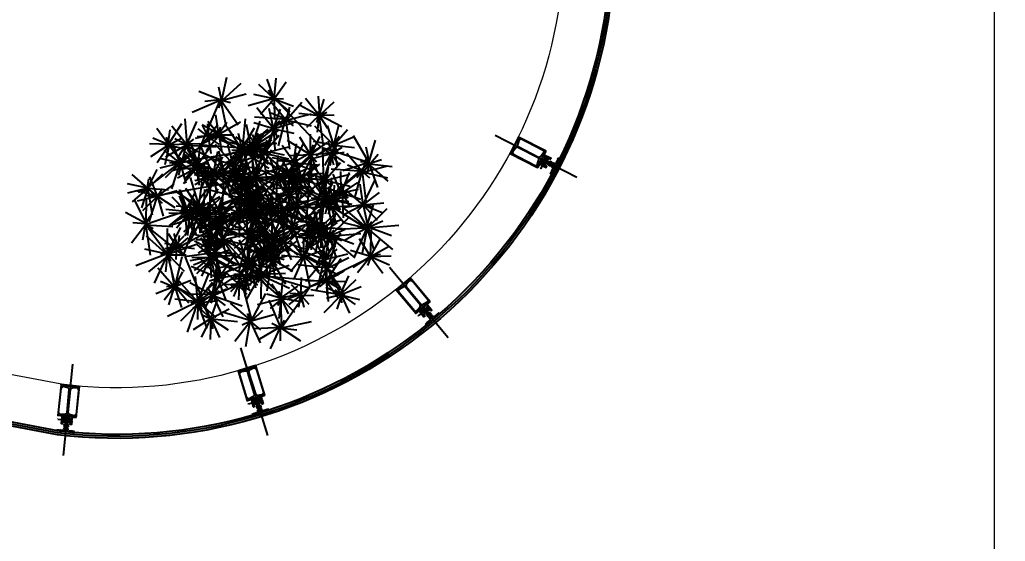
# Model space of a CAD drawing. Header units: metres. Extents: x -6536.4 to -6472.4, y -4878.1 to -4801.3.
# Drawn here: x -6494.467 to -6489.472, y -4831.58 to -4828.938 of the extents above; entities that cross this region are included whole.
import ezdxf

# ---------------------------------------------------------------- set-up
doc = ezdxf.new("R2010")
doc.units = ezdxf.units.M
doc.linetypes.add('CACHE2', pattern=[4.7625, 3.175, -1.5875])
doc.layers.get('DefPoints').update_dxf_attribs({"lineweight": 5, "true_color": 0x7a7a7a})
for name, color, linetype, lineweight in [('A-MURS RIDEAUUX', 150, 'Continuous', 25), ('calque cache', 251, 'Continuous', 13), ('COTATION', 7, 'Continuous', 13), ('COTE', 1, 'Continuous', 18), ('POLYLINE FP', 150, 'Continuous', 15)]:
    doc.layers.add(name, color=color, linetype=linetype, lineweight=lineweight)
doc.styles.add('AUDIT_D_110913140258-15', font='verdana.ttf')
doc.dimstyles.new('ABDOU  1-100', dxfattribs={"dimtxt": 0.3, "dimasz": 0.1, "dimexe": 1.8, "dimexo": 0, "dimgap": 0.05, "dimtad": 1, "dimdec": 0, "dimlfac": 100, "dimrnd": 0.01, "dimzin": 9, "dimdsep": 46, "dimtxsty": 'AUDIT_D_110913140258-15', "dimblk": 'ARCHTICK', "dimcen": 1.5, "dimse1": 1, "dimse2": 1, "dimclrd": 256, "dimclre": 256, "dimclrt": 256, "dimadec": 0, "dimazin": 0, "dimtfac": 10, "dimtdec": 0, "dimtix": 1, "dimtmove": 2, "dimatfit": 3, "dimldrblk": 'ARCHTICK', "dimfxl": 0.2, "dimtolj": 1, "dimlwd": -1, "dimarcsym": 0})
pattern_1 = [(45, (-9.6793684, 18.2487164), (-0.00088388348, 0.00088388348), []), (135, (-9.6793684, 18.2487164), (-0.00265165043, 0.00088388348), [0.003125, -0.001875])]

# ---------------------------------------------------------------- blocks, each defined once
blk = doc.blocks.new('z_96')
at = {"color": 86, "linetype": 'Continuous'}
for p, q in [((-279.8, 149.9), (-254.2, 304.5)), ((-277.5, 143.8), (-209, 319.2)), ((0.6, 181.7), (29.5, 299.6)), ((-282.5, 143.4), (-440.4, 263.7)), ((-279.3, 139.9), (-326.8, 270.9)), ((1.7, 182.4), (-92.5, 262.1)), ((-2.3, 183.5), (-55.4, 292.1)), ((3.6, 188.7), (58.7, 265.3)), ((5.7, 184.9), (91.8, 284.8)), ((395.6, 94.6), (438.6, 246.5)), ((-292.1, 134.2), (-430.8, 180.4)), ((-276.5, 141.1), (-146.8, 221.3)), ((-9.6, 182.8), (-129.6, 222.9)), ((-5.7, 186.4), (-99.8, 114.3)), ((-4.6, 181.6), (-86.6, 72.3)), ((-0.6, 184.6), (125.7, 194.4)), ((1.5, 182.8), (69.9, 77.5)), ((9.8, 182.3), (88, 114.6)), ((393.4, 89.6), (354, 209.2)), ((393.4, 89.6), (479.1, 181.8)), ((-283.2, 138.5), (-471.2, 114.9)), ((-279.1, 142.3), (-397.9, 16.9)), ((-285.6, 136.6), (-375, 92.2)), ((-277.6, 139.7), (-313.4, -1.1)), ((-279.1, 135.4), (-307.4, 99.5)), ((-280.1, 150.3), (-304, 174)), ((-278.4, 130.6), (-221.9, 40)), ((-277.5, 137.2), (-129.1, 19.3)), ((-263.2, 140.3), (-131, 113.5)), ((-260.4, 142.3), (-97.9, 156.1)), ((393.4, 89.6), (284.7, 153.1)), ((393.4, 89.6), (514.5, 123.6)), ((-71.7, -35.5), (-42.1, 65.4)), ((393.4, 89.6), (273.9, 50.1)), ((393.4, 89.6), (293.9, 12.5)), ((391.3, 83.5), (363.2, 41.9)), ((393.4, 89.6), (493.5, 13.4)), ((393.4, 89.6), (516.7, 64.5)), ((393.4, 89.6), (442.6, -26.2)), ((409.2, 93.4), (456.4, 89)), ((-74.7, -24.6), (-111.9, 37.5)), ((164.1, -89.9), (142.7, 11.7)), ((163.4, -89), (238.9, 7.6)), ((-237.5, -199.4), (-267, -22)), ((-234, -202.3), (-196.3, -40.6)), ((-75, -39.2), (-157.1, -75.4)), ((-74, -33), (-152.4, -40.5)), ((-65.2, -32.9), (-135.5, -11.4)), ((-76.2, -35.8), (-103.5, -105.8)), ((-80, -28.7), (-89.9, -20)), ((-72.5, -35.1), (-71.9, -112)), ((-70.4, -41.1), (3.7, -57.1)), ((-69.9, -39.6), (-38.4, -102.6)), ((-68.1, -28.4), (-55.8, -19.3)), ((159.3, -86.3), (85.5, -28.7)), ((163.4, -86.5), (137.7, -55.7)), ((167, -88.4), (276, -24.7)), ((167.1, -94.6), (37.3, -175)), ((161.1, -92.4), (74, -95.2)), ((163.6, -101.8), (119, -170.9)), ((164.5, -93.4), (157.3, -141.4)), ((160.4, -93), (267.6, -148.2)), ((164.2, -92.2), (234.3, -170.2)), ((165.3, -92), (295.7, -74)), ((166.9, -90.5), (187.1, -100.1)), ((167, -104.1), (188, -212.9)), ((168.3, -88.4), (194, -71.5)), ((-237.4, -199.3), (-392.1, -169)), ((-246.4, -194), (-283.1, -163.8)), ((-231, -196), (-205.2, -161.9)), ((-242.3, -196.3), (-391.5, -241.3)), ((-242.2, -199.4), (-329.5, -310.3)), ((-241, -201.7), (-259.1, -277.3)), ((-242.2, -201.7), (-47.9, -207.3)), ((-236.2, -200.9), (-139.2, -306.8)), ((-230.8, -205.8), (-146.5, -236))]:
    blk.add_line(p, q, dxfattribs=at)
at = {"color": 251, "linetype": 'Continuous'}
for p, q in [((-17.8, -5.6), (-274.7, 141.8)), ((-4.6, -3.2), (0.8, 176.4)), ((0, 0), (389.1, 84.4)), ((-10.4, -6), (-235.7, -205.3)), ((-16, -6.1), (-74.7, -37.4)), ((-5, -18.9), (163.8, -91.6))]:
    blk.add_line(p, q, dxfattribs=at)
blk = doc.blocks.new('сосна 1')
for p, rotation in [((317.7, 388.3), 121.1570021628385), ((-412.6, 386.5), 205.4822314301707), ((-117.1, 122.3), 55.05972244949476), ((-136.5, 361.1), 177.7388340989747), ((-351.5, 121.7), 257.3134436407499), ((285.8, 9.1), 60.73020616460848), ((-143.1, -5.5), 121.1570021628385), ((-343.1, -101.5), 57.88453704712605), ((-274, 161.3), 177.7388340989747), ((234.4, -65.1), 73.86762904044271), ((173.8, 17), 349.7944254651076), ((326.9, 45.9), 177.7388340989747), ((98.1, -4.6), 177.7388340989747), ((-502.4, -282.3), 279.7984529833926), ((-175.3, -367), 63.19571700542104), ((-48.9, -393.6), 342.5348703671633), ((260.9, -458.6), 13.7229345296671)]:
    blk.add_blockref('z_96', p, dxfattribs=dict(rotation=rotation))
blk = doc.blocks.new('A$C6B611F1D')
at = {"layer": 'COTE', "color": 0, "linetype": 'ByBlock', "lineweight": -2}
for p, q in [((-2.2, 0.6), (-2.2, -1.2)), ((1.5, 0.8), (-2, 0.8)), ((1.6, -1.2), (1.6, 0.6)), ((-2, -1.4), (1.5, -1.4))]:
    blk.add_line(p, q, dxfattribs=at)
for centre, start, end in [((-2, 0.6), 90, 180), ((1.5, 0.6), 0, 90), ((-2, -1.2), 180, 270), ((1.5, -1.2), 270, 0)]:
    blk.add_arc(centre, 0.15, start, end, dxfattribs=at)
blk = doc.blocks.new('*U130')
at = {"color": 0, "linetype": 'ByBlock'}
blk.add_lwpolyline([(0.0445, 0), (-0.0445, 0), (-0.0445, -0.0025, 0.366443), (-0.0424, -0.0049), (-0.009, -0.0105, -0.366443), (-0.0024, -0.0183), (-0.0024, -0.1341, -0.366443), (-0.009, -0.1419), (-0.0424, -0.1475, 0.366443), (-0.0445, -0.1499), (-0.0445, -0.1524), (0.0445, -0.1524), (0.0445, -0.1499, 0.366443), (0.0424, -0.1475), (0.009, -0.1419, -0.366443), (0.0024, -0.1341), (0.0024, -0.0183, -0.366443), (0.009, -0.0105), (0.0424, -0.0049, 0.366443), (0.0445, -0.0025)], format="xyb", close=True, dxfattribs=at)
blk = doc.blocks.new('profil111')
at = {"linetype": 'ByBlock', "lineweight": -2}
h = blk.add_hatch(dxfattribs=at)
h.set_pattern_fill('ANSI38', color=0, scale=0.01, style=0)
h.set_pattern_definition(pattern_1)
h.paths.add_polyline_path([(-0.0303, -0.2358), (-0.0324, -0.2296), (-0.0203, -0.2296), (-0.0175, -0.2358)])
h.paths.add_polyline_path([(-0.0154, -0.2358), (-0.0175, -0.2358), (-0.0203, -0.2296), (-0.0154, -0.2296)])
h.paths.add_polyline_path([(-0.0303, -0.2358), (-0.0326, -0.2358), (-0.0326, -0.2296), (-0.0324, -0.2296)])
h = blk.add_hatch(dxfattribs=at)
h.set_pattern_fill('ANSI38', color=0, scale=0.01, style=0)
h.set_pattern_definition(pattern_1)
h.paths.add_polyline_path([(0.0303, -0.2358), (0.0324, -0.2296), (0.0203, -0.2296), (0.0175, -0.2358)])
h.paths.add_polyline_path([(0.0154, -0.2358), (0.0175, -0.2358), (0.0203, -0.2296), (0.0154, -0.2296)])
h.paths.add_polyline_path([(0.0303, -0.2358), (0.0326, -0.2358), (0.0326, -0.2296), (0.0324, -0.2296)])
at = {"color": 0, "linetype": 'CACHE2', "lineweight": -2}
blk.add_line((0, 0.1089), (0, -0.3559), dxfattribs=at)
at = {"color": 0, "linetype": 'ByBlock', "lineweight": -2}
for p, q in [((-0.0457, 0), (0.0457, 0)), ((-0.0467, -0.1577), (-0.0467, -0.001)), ((-0.0447, -0.004), (-0.0447, -0.1427)), ((-0.0447, -0.004), (-0.0447, -0.0105)), ((-0.0447, -0.0105), (-0.0375, -0.0105)), ((-0.0427, -0.018), (-0.0447, -0.018)), ((0.0437, -0.003), (-0.0436, -0.003)), ((-0.0427, -0.012), (-0.0427, -0.018)), ((-0.0375, -0.012), (-0.0427, -0.012)), ((-0.0375, -0.0105), (-0.0375, -0.012)), ((0.0374, -0.0105), (0.0446, -0.0105)), ((0.0374, -0.012), (0.0374, -0.0105)), ((0.0426, -0.012), (0.0374, -0.012)), ((0.0426, -0.018), (0.0426, -0.012)), ((0.0446, -0.018), (0.0426, -0.018)), ((0.0446, -0.1427), (0.0446, -0.004)), ((0.0446, -0.0105), (0.0446, -0.004)), ((0.0466, -0.001), (0.0466, -0.1575)), ((-0.0447, -0.1427), (-0.0427, -0.1427)), ((-0.0427, -0.1427), (-0.0427, -0.1487)), ((-0.0427, -0.1487), (-0.0375, -0.1487)), ((-0.0375, -0.1487), (-0.0375, -0.1502)), ((0.0374, -0.1502), (0.0374, -0.1487)), ((0.0374, -0.1487), (0.0426, -0.1487)), ((0.0426, -0.1487), (0.0426, -0.1427)), ((0.0426, -0.1427), (0.0446, -0.1427)), ((-0.0052, -0.1577), (-0.0467, -0.1577)), ((-0.0375, -0.1502), (-0.0447, -0.1502)), ((-0.0447, -0.1502), (-0.0447, -0.1552)), ((-0.0445, -0.1554), (0.0444, -0.1554)), ((-0.0265, -0.1774), (-0.0265, -0.1961)), ((-0.0263, -0.1772), (-0.0242, -0.1772)), ((-0.0263, -0.1963), (-0.0242, -0.1963)), ((-0.026, -0.1579), (-0.026, -0.1725)), ((-0.0258, -0.1727), (-0.0227, -0.1727)), ((-0.0245, -0.1579), (-0.0245, -0.1665)), ((-0.0245, -0.171), (-0.0245, -0.1684)), ((-0.0142, -0.1667), (-0.0243, -0.1667)), ((-0.0243, -0.1682), (-0.0157, -0.1682)), ((-0.0243, -0.1712), (-0.0227, -0.1712)), ((-0.024, -0.1774), (-0.024, -0.1792)), ((-0.024, -0.1961), (-0.024, -0.1943)), ((-0.0219, -0.1794), (-0.0238, -0.1794)), ((-0.0219, -0.1941), (-0.0238, -0.1941)), ((-0.0225, -0.1714), (-0.0225, -0.1725)), ((-0.0217, -0.1774), (-0.0217, -0.1792)), ((-0.0217, -0.1943), (-0.0217, -0.1963)), ((-0.0215, -0.1772), (-0.0112, -0.1772)), ((-0.0215, -0.1965), (-0.0202, -0.1965)), ((-0.02, -0.1869), (-0.02, -0.186)), ((-0.02, -0.1963), (-0.02, -0.1869)), ((-0.0198, -0.1857), (-0.011, -0.1857)), ((-0.0198, -0.1867), (-0.0112, -0.1867)), ((-0.0175, -0.1725), (-0.0175, -0.1714)), ((-0.0173, -0.1712), (-0.0157, -0.1712)), ((-0.0142, -0.1727), (-0.0173, -0.1727)), ((-0.0155, -0.171), (-0.0155, -0.1684)), ((-0.014, -0.1669), (-0.014, -0.1725)), ((-0.011, -0.1774), (-0.011, -0.1865)), ((0.0124, -0.1798), (-0.0095, -0.1798)), ((-0.005, -0.1579), (-0.005, -0.1935)), ((-0.0048, -0.1937), (-0.0028, -0.1937)), ((-0.0026, -0.1579), (-0.0026, -0.1585)), ((-0.0026, -0.1585), (-0.0023, -0.1585)), ((-0.0026, -0.1593), (-0.0026, -0.1601)), ((-0.0023, -0.1593), (-0.0026, -0.1593)), ((-0.0026, -0.1601), (-0.0023, -0.1601)), ((-0.0026, -0.1609), (-0.0026, -0.1617)), ((-0.0023, -0.1609), (-0.0026, -0.1609)), ((-0.0026, -0.1617), (-0.0023, -0.1617)), ((-0.0026, -0.1625), (-0.0026, -0.1633)), ((-0.0023, -0.1625), (-0.0026, -0.1625)), ((-0.0026, -0.1633), (-0.0023, -0.1633)), ((-0.0026, -0.1641), (-0.0026, -0.1649)), ((-0.0023, -0.1641), (-0.0026, -0.1641)), ((-0.0026, -0.1649), (-0.0023, -0.1649)), ((-0.0026, -0.1657), (-0.0026, -0.1665)), ((-0.0023, -0.1657), (-0.0026, -0.1657)), ((-0.0026, -0.1665), (-0.0023, -0.1665)), ((-0.0026, -0.1673), (-0.0026, -0.1681)), ((-0.0023, -0.1673), (-0.0026, -0.1673)), ((-0.0026, -0.1681), (-0.0023, -0.1681)), ((-0.0023, -0.1689), (-0.0026, -0.1689)), ((-0.0026, -0.1689), (-0.0026, -0.1697)), ((-0.0026, -0.1697), (-0.0023, -0.1697)), ((-0.0023, -0.1705), (-0.0026, -0.1705)), ((-0.0026, -0.1705), (-0.0026, -0.1713)), ((-0.0026, -0.1713), (-0.0023, -0.1713)), ((-0.0023, -0.1721), (-0.0026, -0.1721)), ((-0.0026, -0.1721), (-0.0026, -0.1729)), ((-0.0026, -0.1729), (-0.0023, -0.1729)), ((-0.0023, -0.1737), (-0.0026, -0.1737)), ((-0.0026, -0.1737), (-0.0026, -0.174)), ((-0.0026, -0.1761), (-0.0026, -0.1755)), ((-0.0026, -0.1761), (-0.0023, -0.1761)), ((-0.0026, -0.1777), (-0.0026, -0.1769)), ((-0.0026, -0.1769), (-0.0023, -0.1769)), ((-0.0023, -0.1777), (-0.0026, -0.1777)), ((-0.0026, -0.1793), (-0.0026, -0.1785)), ((-0.0026, -0.1785), (-0.0023, -0.1785)), ((-0.0026, -0.1793), (-0.0023, -0.1793)), ((-0.0026, -0.1809), (-0.0026, -0.1801)), ((-0.0026, -0.1801), (-0.0023, -0.1801)), ((-0.0023, -0.1809), (-0.0026, -0.1809)), ((-0.0026, -0.1825), (-0.0026, -0.1817)), ((-0.0026, -0.1817), (-0.0023, -0.1817)), ((-0.0026, -0.1825), (-0.0023, -0.1825)), ((-0.0026, -0.1841), (-0.0026, -0.1833)), ((-0.0026, -0.1833), (-0.0023, -0.1833)), ((-0.0023, -0.1841), (-0.0026, -0.1841)), ((-0.0026, -0.1857), (-0.0026, -0.1849)), ((-0.0026, -0.1849), (-0.0023, -0.1849)), ((-0.0026, -0.1857), (-0.0023, -0.1857)), ((-0.0026, -0.1873), (-0.0026, -0.1865)), ((-0.0026, -0.1865), (-0.0023, -0.1865)), ((-0.0023, -0.1873), (-0.0026, -0.1873)), ((-0.0026, -0.1889), (-0.0026, -0.1881)), ((-0.0026, -0.1881), (-0.0023, -0.1881)), ((-0.0026, -0.1889), (-0.0023, -0.1889)), ((-0.0026, -0.1905), (-0.0026, -0.1897)), ((-0.0026, -0.1897), (-0.0023, -0.1897)), ((-0.0023, -0.1905), (-0.0026, -0.1905)), ((-0.0026, -0.1921), (-0.0026, -0.1913)), ((-0.0026, -0.1913), (-0.0023, -0.1913)), ((-0.0026, -0.1921), (-0.0023, -0.1921)), ((-0.0026, -0.1935), (-0.0026, -0.1929)), ((-0.0026, -0.1929), (-0.0023, -0.1929)), ((0.0024, -0.1577), (-0.0024, -0.1577)), ((-0.0024, -0.1742), (0.0019, -0.1742)), ((-0.0024, -0.1753), (0.0024, -0.1753)), ((-0.0021, -0.1587), (-0.0021, -0.1591)), ((-0.0021, -0.1603), (-0.0021, -0.1607)), ((-0.0021, -0.1619), (-0.0021, -0.1623)), ((-0.0021, -0.1635), (-0.0021, -0.1639)), ((-0.0021, -0.1651), (-0.0021, -0.1655)), ((-0.0021, -0.1667), (-0.0021, -0.1671)), ((-0.0021, -0.1683), (-0.0021, -0.1687)), ((-0.0021, -0.1699), (-0.0021, -0.1703)), ((-0.0021, -0.1715), (-0.0021, -0.1719)), ((-0.0021, -0.1731), (-0.0021, -0.1735)), ((-0.0021, -0.1767), (-0.0021, -0.1763)), ((-0.0021, -0.1783), (-0.0021, -0.1779)), ((-0.0021, -0.1799), (-0.0021, -0.1795)), ((-0.0021, -0.1815), (-0.0021, -0.1811)), ((-0.0021, -0.1831), (-0.0021, -0.1827)), ((-0.0021, -0.1847), (-0.0021, -0.1843)), ((-0.0021, -0.1863), (-0.0021, -0.1859)), ((-0.0021, -0.1879), (-0.0021, -0.1875)), ((-0.0021, -0.1895), (-0.0021, -0.1891)), ((-0.0021, -0.1911), (-0.0021, -0.1907)), ((-0.0021, -0.1927), (-0.0021, -0.1923)), ((0.0021, -0.1595), (0.0021, -0.1591)), ((0.0021, -0.1611), (0.0021, -0.1607)), ((0.0021, -0.1627), (0.0021, -0.1623)), ((0.0021, -0.1643), (0.0021, -0.1639)), ((0.0021, -0.1659), (0.0021, -0.1655)), ((0.0021, -0.1675), (0.0021, -0.1671)), ((0.0021, -0.1691), (0.0021, -0.1687)), ((0.0021, -0.1707), (0.0021, -0.1703)), ((0.0021, -0.1723), (0.0021, -0.1719)), ((0.0021, -0.174), (0.0021, -0.1735)), ((0.0021, -0.1771), (0.0021, -0.1767)), ((0.0021, -0.1787), (0.0021, -0.1783)), ((0.0021, -0.1803), (0.0021, -0.1799)), ((0.0021, -0.1819), (0.0021, -0.1815)), ((0.0021, -0.1835), (0.0021, -0.1831)), ((0.0021, -0.1851), (0.0021, -0.1847)), ((0.0021, -0.1867), (0.0021, -0.1863)), ((0.0021, -0.1883), (0.0021, -0.1879)), ((0.0021, -0.1899), (0.0021, -0.1895)), ((0.0021, -0.1915), (0.0021, -0.1911)), ((0.0021, -0.1931), (0.0021, -0.1927)), ((0.0023, -0.1589), (0.0026, -0.1589)), ((0.0026, -0.1597), (0.0023, -0.1597)), ((0.0023, -0.1605), (0.0026, -0.1605)), ((0.0026, -0.1613), (0.0023, -0.1613)), ((0.0023, -0.1621), (0.0026, -0.1621)), ((0.0026, -0.1629), (0.0023, -0.1629)), ((0.0023, -0.1637), (0.0026, -0.1637)), ((0.0026, -0.1645), (0.0023, -0.1645)), ((0.0023, -0.1653), (0.0026, -0.1653)), ((0.0026, -0.1661), (0.0023, -0.1661)), ((0.0023, -0.1669), (0.0026, -0.1669)), ((0.0026, -0.1677), (0.0023, -0.1677)), ((0.0023, -0.1685), (0.0026, -0.1685)), ((0.0026, -0.1693), (0.0023, -0.1693)), ((0.0023, -0.1701), (0.0026, -0.1701)), ((0.0026, -0.1709), (0.0023, -0.1709)), ((0.0023, -0.1717), (0.0026, -0.1717)), ((0.0026, -0.1725), (0.0023, -0.1725)), ((0.0023, -0.1733), (0.0026, -0.1733)), ((0.0026, -0.1765), (0.0023, -0.1765)), ((0.0026, -0.1773), (0.0023, -0.1773)), ((0.0023, -0.1781), (0.0026, -0.1781)), ((0.0026, -0.1789), (0.0023, -0.1789)), ((0.0026, -0.1797), (0.0023, -0.1797)), ((0.0026, -0.1805), (0.0023, -0.1805)), ((0.0023, -0.1813), (0.0026, -0.1813)), ((0.0026, -0.1821), (0.0023, -0.1821)), ((0.0026, -0.1829), (0.0023, -0.1829)), ((0.0026, -0.1837), (0.0023, -0.1837)), ((0.0023, -0.1845), (0.0026, -0.1845)), ((0.0026, -0.1853), (0.0023, -0.1853)), ((0.0026, -0.1861), (0.0023, -0.1861)), ((0.0026, -0.1869), (0.0023, -0.1869)), ((0.0023, -0.1877), (0.0026, -0.1877)), ((0.0026, -0.1885), (0.0023, -0.1885)), ((0.0026, -0.1893), (0.0023, -0.1893)), ((0.0026, -0.1901), (0.0023, -0.1901)), ((0.0023, -0.1909), (0.0026, -0.1909)), ((0.0026, -0.1917), (0.0023, -0.1917)), ((0.0026, -0.1925), (0.0023, -0.1925)), ((0.0026, -0.1933), (0.0023, -0.1933)), ((0.0026, -0.1589), (0.0026, -0.1579)), ((0.0026, -0.1605), (0.0026, -0.1597)), ((0.0026, -0.1621), (0.0026, -0.1613)), ((0.0026, -0.1637), (0.0026, -0.1629)), ((0.0026, -0.1653), (0.0026, -0.1645)), ((0.0026, -0.1669), (0.0026, -0.1661)), ((0.0026, -0.1685), (0.0026, -0.1677)), ((0.0026, -0.1701), (0.0026, -0.1693)), ((0.0026, -0.1717), (0.0026, -0.1709)), ((0.0026, -0.1733), (0.0026, -0.1725)), ((0.0026, -0.1765), (0.0026, -0.1755)), ((0.0026, -0.1781), (0.0026, -0.1773)), ((0.0026, -0.1797), (0.0026, -0.1789)), ((0.0026, -0.1813), (0.0026, -0.1805)), ((0.0026, -0.1829), (0.0026, -0.1821)), ((0.0026, -0.1845), (0.0026, -0.1837)), ((0.0026, -0.1861), (0.0026, -0.1853)), ((0.0026, -0.1877), (0.0026, -0.1869)), ((0.0026, -0.1893), (0.0026, -0.1885)), ((0.0026, -0.1909), (0.0026, -0.1901)), ((0.0026, -0.1925), (0.0026, -0.1917)), ((0.0026, -0.1935), (0.0026, -0.1933)), ((0.0028, -0.1937), (0.0048, -0.1937)), ((0.005, -0.1935), (0.005, -0.1579)), ((0.005, -0.1579), (0.005, -0.1935)), ((0.0052, -0.1577), (0.0109, -0.1577)), ((0.0052, -0.1577), (0.0464, -0.1577)), ((0.011, -0.1774), (0.011, -0.1865)), ((0.0198, -0.1857), (0.011, -0.1857)), ((0.0149, -0.1664), (0.0111, -0.1578)), ((0.0215, -0.1772), (0.0112, -0.1772)), ((0.0198, -0.1867), (0.0112, -0.1867)), ((0.0138, -0.1669), (0.0138, -0.1727)), ((0.014, -0.1667), (0.0147, -0.1667)), ((0.014, -0.1669), (0.014, -0.1725)), ((0.0243, -0.1667), (0.0142, -0.1667)), ((0.0142, -0.1727), (0.0173, -0.1727)), ((0.0155, -0.171), (0.0155, -0.1684)), ((0.0243, -0.1682), (0.0157, -0.1682)), ((0.0173, -0.1712), (0.0157, -0.1712)), ((0.0175, -0.1725), (0.0175, -0.1714)), ((0.02, -0.1767), (0.02, -0.1755)), ((0.02, -0.1869), (0.02, -0.186)), ((0.02, -0.1963), (0.02, -0.1869)), ((0.0451, -0.1753), (0.0202, -0.1753)), ((0.0215, -0.1965), (0.0202, -0.1965)), ((0.0217, -0.1774), (0.0217, -0.1792)), ((0.0217, -0.1943), (0.0217, -0.1963)), ((0.0219, -0.1794), (0.0238, -0.1794)), ((0.0219, -0.1941), (0.0238, -0.1941)), ((0.0225, -0.1714), (0.0225, -0.1725)), ((0.0243, -0.1712), (0.0227, -0.1712)), ((0.0227, -0.1727), (0.0258, -0.1727)), ((0.024, -0.1774), (0.024, -0.1792)), ((0.024, -0.1961), (0.024, -0.1943)), ((0.0263, -0.1772), (0.0242, -0.1772)), ((0.0263, -0.1963), (0.0242, -0.1963)), ((0.0245, -0.1577), (0.0245, -0.1665)), ((0.0245, -0.171), (0.0245, -0.1684)), ((0.026, -0.1577), (0.026, -0.1725)), ((0.0265, -0.1774), (0.0265, -0.1961)), ((0.0446, -0.1502), (0.0374, -0.1502)), ((0.0446, -0.1552), (0.0446, -0.1502)), ((-0.0326, -0.2296), (-0.0326, -0.2359)), ((-0.0326, -0.2296), (-0.0154, -0.2296)), ((-0.0154, -0.2359), (-0.0154, -0.2296)), ((-0.0109, -0.2359), (-0.0109, -0.2294)), ((-0.0107, -0.2039), (-0.0107, -0.2062)), ((-0.0107, -0.2085), (-0.0107, -0.2062)), ((-0.0107, -0.2189), (-0.0107, -0.2213)), ((-0.0107, -0.2236), (-0.0107, -0.2213)), ((-0.0093, -0.203), (-0.0105, -0.2036)), ((-0.0093, -0.2093), (-0.0105, -0.2088)), ((-0.0093, -0.2181), (-0.0105, -0.2187)), ((-0.0093, -0.2244), (-0.0105, -0.2239)), ((-0.01, -0.2011), (-0.01, -0.1999)), ((-0.0083, -0.2014), (-0.0097, -0.2014)), ((-0.009, -0.2034), (-0.009, -0.2032)), ((-0.009, -0.209), (-0.009, -0.2091)), ((-0.009, -0.2185), (-0.009, -0.2183)), ((-0.009, -0.2241), (-0.009, -0.2242)), ((-0.0083, -0.2037), (-0.0087, -0.2037)), ((-0.0083, -0.2087), (-0.0087, -0.2087)), ((-0.0083, -0.2188), (-0.0087, -0.2188)), ((-0.0083, -0.2238), (-0.0087, -0.2238)), ((-0.008, -0.2034), (-0.008, -0.2017)), ((-0.008, -0.209), (-0.008, -0.2108)), ((-0.008, -0.2185), (-0.008, -0.2168)), ((-0.008, -0.2241), (-0.008, -0.2259)), ((-0.0078, -0.211), (-0.0065, -0.211)), ((-0.0078, -0.2261), (-0.0065, -0.2261)), ((-0.0077, -0.2165), (-0.0065, -0.2165)), ((-0.0055, -0.2049), (-0.0055, -0.2006)), ((-0.0055, -0.2075), (-0.0055, -0.21)), ((-0.0055, -0.22), (-0.0055, -0.2175)), ((-0.0055, -0.22), (-0.0055, -0.2175)), ((-0.0055, -0.2225), (-0.0055, -0.2251)), ((-0.0052, -0.2052), (0.0021, -0.2058)), ((-0.0052, -0.2072), (0.0021, -0.2066)), ((-0.0052, -0.2203), (0.0021, -0.2209)), ((-0.0052, -0.2222), (0.0021, -0.2217)), ((0.0052, -0.2052), (-0.0021, -0.2058)), ((0.0052, -0.2072), (-0.0021, -0.2066)), ((0.0052, -0.2203), (-0.0021, -0.2209)), ((0.0052, -0.2222), (-0.0021, -0.2217)), ((0.0055, -0.2049), (0.0055, -0.2006)), ((0.0055, -0.2049), (0.0055, -0.2006)), ((0.0055, -0.2075), (0.0055, -0.21)), ((0.0055, -0.2075), (0.0055, -0.21)), ((0.0055, -0.22), (0.0055, -0.2175)), ((0.0055, -0.22), (0.0055, -0.2175)), ((0.0055, -0.22), (0.0055, -0.2175)), ((0.0055, -0.22), (0.0055, -0.2175)), ((0.0055, -0.2225), (0.0055, -0.2251)), ((0.0055, -0.2225), (0.0055, -0.2251)), ((0.0078, -0.211), (0.0065, -0.211)), ((0.0078, -0.211), (0.0065, -0.211)), ((0.0077, -0.2165), (0.0065, -0.2165)), ((0.0077, -0.2165), (0.0065, -0.2165)), ((0.0077, -0.2261), (0.0065, -0.2261)), ((0.0078, -0.2261), (0.0065, -0.2261)), ((0.008, -0.2034), (0.008, -0.2017)), ((0.008, -0.2034), (0.008, -0.2017)), ((0.008, -0.209), (0.008, -0.2108)), ((0.008, -0.209), (0.008, -0.2108)), ((0.008, -0.2185), (0.008, -0.2168)), ((0.008, -0.2185), (0.008, -0.2168)), ((0.008, -0.2241), (0.008, -0.2258)), ((0.008, -0.2241), (0.008, -0.2259)), ((0.0083, -0.2014), (0.0097, -0.2014)), ((0.0083, -0.2014), (0.0097, -0.2014)), ((0.0083, -0.2037), (0.0087, -0.2037)), ((0.0083, -0.2037), (0.0087, -0.2037)), ((0.0083, -0.2087), (0.0087, -0.2087)), ((0.0083, -0.2087), (0.0087, -0.2087)), ((0.0083, -0.2188), (0.0087, -0.2188)), ((0.0083, -0.2188), (0.0087, -0.2188)), ((0.0083, -0.2238), (0.0087, -0.2238)), ((0.0083, -0.2238), (0.0087, -0.2238)), ((0.009, -0.2034), (0.009, -0.2032)), ((0.009, -0.2034), (0.009, -0.2032)), ((0.009, -0.209), (0.009, -0.2091)), ((0.009, -0.209), (0.009, -0.2091)), ((0.009, -0.2185), (0.009, -0.2183)), ((0.009, -0.2185), (0.009, -0.2183)), ((0.009, -0.2241), (0.009, -0.2242)), ((0.009, -0.2241), (0.009, -0.2242)), ((0.0093, -0.203), (0.0105, -0.2036)), ((0.0093, -0.203), (0.0105, -0.2036)), ((0.0093, -0.2093), (0.0105, -0.2088)), ((0.0093, -0.2093), (0.0105, -0.2088)), ((0.0093, -0.2181), (0.0105, -0.2187)), ((0.0093, -0.2181), (0.0105, -0.2187)), ((0.0093, -0.2244), (0.0105, -0.2239)), ((0.0093, -0.2244), (0.0105, -0.2239)), ((0.01, -0.2011), (0.01, -0.1999)), ((0.01, -0.2011), (0.01, -0.1999)), ((0.0107, -0.2039), (0.0107, -0.2062)), ((0.0107, -0.2039), (0.0107, -0.2062)), ((0.0107, -0.2085), (0.0107, -0.2062)), ((0.0107, -0.2085), (0.0107, -0.2062)), ((0.0107, -0.2189), (0.0107, -0.2213)), ((0.0107, -0.2189), (0.0107, -0.2213)), ((0.0107, -0.2236), (0.0107, -0.2213)), ((0.0107, -0.2236), (0.0107, -0.2213)), ((0.0109, -0.2359), (0.0109, -0.2294)), ((0.0326, -0.2296), (0.0154, -0.2296)), ((0.0154, -0.2359), (0.0154, -0.2296)), ((0.0326, -0.2296), (0.0326, -0.2359))]:
    blk.add_line(p, q, dxfattribs=at)
at = {"color": 0, "linetype": 'ByBlock', "lineweight": -2, "ltscale": 10}
blk.add_lwpolyline([(0.005, -0.1554), (-0.005, -0.1554), (-0.005, -0.1827), (0.005, -0.1827)], close=True, dxfattribs=at)
at = {"color": 0, "linetype": 'ByBlock', "lineweight": -2}
for centre, radius, start, end in [((-0.0457, -0.001), 0.001, 90, 180), ((0.0457, -0.001), 0.001, 0, 90), ((-0.0436, -0.004), 0.001, 90, 180), ((0.0437, -0.004), 0.001, 0, 90), ((-0.0263, -0.1774), 0.0002, 90, 180), ((-0.0263, -0.1961), 0.0002, 180, 270), ((-0.0258, -0.1725), 0.0002, 180, 270), ((-0.0243, -0.1579), 0.0002, 90, 180), ((-0.0243, -0.1665), 0.0002, 180, 270), ((-0.0243, -0.1684), 0.0002, 90, 180), ((-0.0243, -0.171), 0.0002, 180, 270), ((-0.0242, -0.1774), 0.0002, 0, 90), ((-0.0242, -0.1961), 0.0002, 270, 0), ((-0.0238, -0.1792), 0.0002, 180, 270), ((-0.0238, -0.1943), 0.0002, 90, 180), ((-0.0227, -0.1714), 0.0002, 0, 90), ((-0.0227, -0.1725), 0.0002, 270, 0), ((-0.0219, -0.1792), 0.0002, 270, 0), ((-0.0219, -0.1943), 0.0002, 0, 90), ((-0.0215, -0.1774), 0.0002, 90, 180), ((-0.0215, -0.1963), 0.0002, 180, 270), ((-0.0202, -0.1963), 0.0002, 270, 0), ((-0.0198, -0.186), 0.0002, 90, 180), ((-0.0198, -0.1869), 0.0002, 90, 180), ((-0.0173, -0.1714), 0.0002, 90, 180), ((-0.0173, -0.1725), 0.0002, 180, 270), ((-0.0157, -0.1684), 0.0002, 0, 90), ((-0.0157, -0.171), 0.0002, 270, 0), ((-0.0142, -0.1669), 0.0002, 0, 90), ((-0.0142, -0.1725), 0.0002, 270, 0), ((-0.0112, -0.1774), 0.0002, 0, 90), ((-0.0112, -0.1865), 0.0002, 270, 0), ((-0.009, -0.1999), 0.001, 131.0402, 180), ((-0.0021, -0.2077), 0.0114, 87.0753, 131.2166), ((-0.0059, -0.1996), 0.0008, 140.3872, 276.843), ((-0.0021, -0.2025), 0.0056, 82.9815, 142.3345), ((-0.0052, -0.1579), 0.0002, 0, 90), ((-0.0048, -0.1935), 0.0002, 180, 270), ((-0.0028, -0.1935), 0.0002, 270, 0), ((-0.0024, -0.1579), 0.0002, 90, 180), ((-0.0024, -0.174), 0.0002, 180, 270), ((-0.0024, -0.1755), 0.0002, 90, 180), ((-0.0023, -0.1587), 0.0002, 0, 90), ((-0.0023, -0.1591), 0.0002, 270, 0), ((-0.0023, -0.1603), 0.0002, 0, 90), ((-0.0023, -0.1607), 0.0002, 270, 0), ((-0.0023, -0.1619), 0.0002, 0, 90), ((-0.0023, -0.1623), 0.0002, 270, 0), ((-0.0023, -0.1635), 0.0002, 0, 90), ((-0.0023, -0.1639), 0.0002, 270, 0), ((-0.0023, -0.1651), 0.0002, 0, 90), ((-0.0023, -0.1655), 0.0002, 270, 0), ((-0.0023, -0.1667), 0.0002, 0, 90), ((-0.0023, -0.1671), 0.0002, 270, 0), ((-0.0023, -0.1683), 0.0002, 0, 90), ((-0.0023, -0.1687), 0.0002, 270, 0), ((-0.0023, -0.1699), 0.0002, 0, 90), ((-0.0023, -0.1703), 0.0002, 270, 0), ((-0.0023, -0.1715), 0.0002, 0, 90), ((-0.0023, -0.1719), 0.0002, 270, 0), ((-0.0023, -0.1731), 0.0002, 0, 90), ((-0.0023, -0.1735), 0.0002, 270, 0), ((-0.0023, -0.1763), 0.0002, 0, 90), ((-0.0023, -0.1767), 0.0002, 270, 0), ((-0.0023, -0.1779), 0.0002, 0, 90), ((-0.0023, -0.1783), 0.0002, 270, 0), ((-0.0023, -0.1795), 0.0002, 0, 90), ((-0.0023, -0.1799), 0.0002, 270, 0), ((-0.0023, -0.1811), 0.0002, 0, 90), ((-0.0023, -0.1815), 0.0002, 270, 0), ((-0.0023, -0.1827), 0.0002, 0, 90), ((-0.0023, -0.1831), 0.0002, 270, 0), ((-0.0023, -0.1843), 0.0002, 0, 90), ((-0.0023, -0.1847), 0.0002, 270, 0), ((-0.0023, -0.1859), 0.0002, 0, 90), ((-0.0023, -0.1863), 0.0002, 270, 0), ((-0.0023, -0.1875), 0.0002, 0, 90), ((-0.0023, -0.1879), 0.0002, 270, 0), ((-0.0023, -0.1891), 0.0002, 0, 90), ((-0.0023, -0.1895), 0.0002, 270, 0), ((-0.0023, -0.1907), 0.0002, 0, 90), ((-0.0023, -0.1911), 0.0002, 270, 0), ((-0.0023, -0.1923), 0.0002, 0, 90), ((-0.0023, -0.1927), 0.0002, 270, 0), ((-0.0015, -0.1966), 0.0003, 291.1235, 94.7745), ((0.0015, -0.1966), 0.0003, 85.2255, 248.8765), ((0.0021, -0.2025), 0.0056, 37.6655, 97.0185), ((0.0021, -0.2077), 0.0114, 48.7834, 92.9247), ((0.0019, -0.174), 0.0002, 270, 0), ((0.0023, -0.1591), 0.0002, 90, 180), ((0.0023, -0.1595), 0.0002, 180, 270), ((0.0023, -0.1607), 0.0002, 90, 180), ((0.0023, -0.1611), 0.0002, 180, 270), ((0.0023, -0.1623), 0.0002, 90, 180), ((0.0023, -0.1627), 0.0002, 180, 270), ((0.0023, -0.1639), 0.0002, 90, 180), ((0.0023, -0.1643), 0.0002, 180, 270), ((0.0023, -0.1655), 0.0002, 90, 180), ((0.0023, -0.1659), 0.0002, 180, 270), ((0.0023, -0.1671), 0.0002, 90, 180), ((0.0023, -0.1675), 0.0002, 180, 270), ((0.0023, -0.1687), 0.0002, 90, 180), ((0.0023, -0.1691), 0.0002, 180, 270), ((0.0023, -0.1703), 0.0002, 90, 180), ((0.0023, -0.1707), 0.0002, 180, 270), ((0.0023, -0.1719), 0.0002, 90, 180), ((0.0023, -0.1723), 0.0002, 180, 270), ((0.0023, -0.1735), 0.0002, 90, 180), ((0.0023, -0.1767), 0.0002, 90, 180), ((0.0023, -0.1771), 0.0002, 180, 270), ((0.0023, -0.1783), 0.0002, 90, 180), ((0.0023, -0.1787), 0.0002, 180, 270), ((0.0023, -0.1799), 0.0002, 90, 180), ((0.0023, -0.1803), 0.0002, 180, 270), ((0.0023, -0.1815), 0.0002, 90, 180), ((0.0023, -0.1819), 0.0002, 180, 270), ((0.0023, -0.1831), 0.0002, 90, 180), ((0.0023, -0.1835), 0.0002, 180, 270), ((0.0023, -0.1847), 0.0002, 90, 180), ((0.0023, -0.1851), 0.0002, 180, 270), ((0.0023, -0.1863), 0.0002, 90, 180), ((0.0023, -0.1867), 0.0002, 180, 270), ((0.0023, -0.1879), 0.0002, 90, 180), ((0.0023, -0.1883), 0.0002, 180, 270), ((0.0023, -0.1895), 0.0002, 90, 180), ((0.0023, -0.1899), 0.0002, 180, 270), ((0.0023, -0.1911), 0.0002, 90, 180), ((0.0023, -0.1915), 0.0002, 180, 270), ((0.0023, -0.1927), 0.0002, 90, 180), ((0.0023, -0.1931), 0.0002, 180, 270), ((0.0024, -0.1579), 0.0002, 0, 90), ((0.0024, -0.1755), 0.0002, 0, 90), ((0.0028, -0.1935), 0.0002, 180, 270), ((0.0048, -0.1935), 0.0002, 270, 0), ((0.0052, -0.1579), 0.0002, 90, 180), ((0.0052, -0.1579), 0.0002, 90, 180), ((0.0059, -0.1996), 0.0008, 263.157, 39.6128), ((0.0059, -0.1996), 0.0008, 263.157, 39.6128), ((0.009, -0.1999), 0.001, 0, 48.9598), ((0.009, -0.1999), 0.001, 0, 48.9598), ((0.0109, -0.1579), 0.0002, 23.9625, 90), ((0.0112, -0.1774), 0.0002, 90, 180), ((0.0112, -0.1865), 0.0002, 180, 270), ((0.014, -0.1669), 0.0002, 90, 180), ((0.0142, -0.1669), 0.0002, 90, 180), ((0.0142, -0.1725), 0.0002, 180, 270), ((0.0147, -0.1665), 0.0002, 270, 23.9625), ((0.0157, -0.1684), 0.0002, 90, 180), ((0.0157, -0.171), 0.0002, 180, 270), ((0.0173, -0.1714), 0.0002, 0, 90), ((0.0173, -0.1725), 0.0002, 270, 0), ((0.0198, -0.186), 0.0002, 0, 90), ((0.0198, -0.1869), 0.0002, 0, 90), ((0.0202, -0.1755), 0.0002, 90, 180), ((0.0202, -0.1963), 0.0002, 180, 270), ((0.0215, -0.1774), 0.0002, 0, 90), ((0.0215, -0.1963), 0.0002, 270, 0), ((0.0219, -0.1792), 0.0002, 180, 270), ((0.0219, -0.1943), 0.0002, 90, 180), ((0.0227, -0.1714), 0.0002, 90, 180), ((0.0227, -0.1725), 0.0002, 180, 270), ((0.0238, -0.1792), 0.0002, 270, 0), ((0.0238, -0.1943), 0.0002, 0, 90), ((0.0242, -0.1774), 0.0002, 90, 180), ((0.0242, -0.1961), 0.0002, 180, 270), ((0.0243, -0.1665), 0.0002, 270, 0), ((0.0243, -0.1684), 0.0002, 0, 90), ((0.0243, -0.171), 0.0002, 270, 0), ((0.0258, -0.1725), 0.0002, 270, 0), ((0.0263, -0.1774), 0.0002, 0, 90), ((0.0263, -0.1961), 0.0002, 270, 0), ((0.0444, -0.1552), 0.0002, 270, 0), ((0.0451, -0.1755), 0.0002, 0, 90), ((0.0464, -0.1575), 0.0002, 270, 0), ((-0.0104, -0.2039), 0.0003, 118.0538, 180), ((-0.0104, -0.2085), 0.0003, 180, 241.9462), ((-0.0104, -0.2189), 0.0003, 118.0538, 180), ((-0.0104, -0.2236), 0.0003, 180, 241.9462), ((-0.0097, -0.2011), 0.0003, 180, 270), ((-0.0092, -0.2032), 0.0002, 0, 118.0538), ((-0.0092, -0.2091), 0.0002, 241.9462, 0), ((-0.0092, -0.2183), 0.0002, 0, 118.0538), ((-0.0092, -0.2242), 0.0002, 241.9462, 0), ((-0.0087, -0.2034), 0.0003, 180, 270), ((-0.0087, -0.209), 0.0003, 90, 180), ((-0.0087, -0.2185), 0.0003, 180, 270), ((-0.0087, -0.2241), 0.0003, 90, 180), ((-0.0083, -0.2017), 0.0003, 0, 90), ((-0.0083, -0.2034), 0.0003, 270, 0), ((-0.0083, -0.209), 0.0003, 0, 90), ((-0.0083, -0.2185), 0.0003, 270, 0), ((-0.0083, -0.2241), 0.0003, 0, 90), ((-0.0078, -0.2108), 0.0002, 180, 270), ((-0.0077, -0.2168), 0.0003, 90, 180), ((-0.0078, -0.2259), 0.0002, 180, 270), ((-0.0065, -0.21), 0.001, 270, 0), ((-0.0065, -0.2175), 0.001, 0, 90), ((-0.0065, -0.2251), 0.001, 270, 0), ((-0.0058, -0.2006), 0.0003, 0, 96.843), ((-0.0052, -0.2049), 0.0003, 180, 265.4588), ((-0.0052, -0.2075), 0.0003, 94.5412, 180), ((-0.0052, -0.22), 0.0003, 180, 265.4588), ((-0.0052, -0.2225), 0.0003, 94.5412, 180), ((-0.0021, -0.2062), 0.0004, 97.4777, 262.5223), ((-0.0021, -0.2213), 0.0004, 97.4777, 262.5223), ((0.0021, -0.2062), 0.0004, 277.4777, 82.5223), ((0.0021, -0.2213), 0.0004, 277.4777, 82.5223), ((0.0052, -0.2049), 0.0003, 274.5412, 0), ((0.0052, -0.2049), 0.0003, 274.5412, 0), ((0.0052, -0.2075), 0.0003, 0, 85.4588), ((0.0052, -0.2075), 0.0003, 0, 85.4588), ((0.0052, -0.22), 0.0003, 274.5412, 0), ((0.0052, -0.22), 0.0003, 274.5412, 0), ((0.0052, -0.2225), 0.0003, 0, 85.4588), ((0.0052, -0.2225), 0.0003, 0, 85.4588), ((0.0058, -0.2006), 0.0003, 83.157, 180), ((0.0058, -0.2006), 0.0003, 83.157, 180), ((0.0065, -0.21), 0.001, 180, 270), ((0.0065, -0.21), 0.001, 180, 270), ((0.0065, -0.2175), 0.001, 90, 180), ((0.0065, -0.2175), 0.001, 90, 180), ((0.0065, -0.2251), 0.001, 180, 270), ((0.0065, -0.2251), 0.001, 180, 270), ((0.0077, -0.2168), 0.0003, 0, 90), ((0.0077, -0.2168), 0.0003, 0, 90), ((0.0077, -0.2258), 0.0003, 270, 0), ((0.0078, -0.2108), 0.0002, 270, 0), ((0.0078, -0.2108), 0.0002, 270, 0), ((0.0078, -0.2259), 0.0002, 270, 0), ((0.0083, -0.2017), 0.0003, 90, 180), ((0.0083, -0.2017), 0.0003, 90, 180), ((0.0083, -0.2034), 0.0003, 180, 270), ((0.0083, -0.2034), 0.0003, 180, 270), ((0.0083, -0.209), 0.0003, 90, 180), ((0.0083, -0.209), 0.0003, 90, 180), ((0.0083, -0.2185), 0.0003, 180, 270), ((0.0083, -0.2185), 0.0003, 180, 270), ((0.0083, -0.2241), 0.0003, 90, 180), ((0.0083, -0.2241), 0.0003, 90, 180), ((0.0087, -0.2034), 0.0003, 270, 0), ((0.0087, -0.2034), 0.0003, 270, 0), ((0.0087, -0.209), 0.0003, 0, 90), ((0.0087, -0.209), 0.0003, 0, 90), ((0.0087, -0.2185), 0.0003, 270, 0), ((0.0087, -0.2185), 0.0003, 270, 0), ((0.0087, -0.2241), 0.0003, 0, 90), ((0.0087, -0.2241), 0.0003, 0, 90), ((0.0092, -0.2032), 0.0002, 61.9462, 180), ((0.0092, -0.2032), 0.0002, 61.9462, 180), ((0.0092, -0.2091), 0.0002, 180, 298.0538), ((0.0092, -0.2091), 0.0002, 180, 298.0538), ((0.0092, -0.2183), 0.0002, 61.9462, 180), ((0.0092, -0.2183), 0.0002, 61.9462, 180), ((0.0092, -0.2242), 0.0002, 180, 298.0538), ((0.0092, -0.2242), 0.0002, 180, 298.0538), ((0.0097, -0.2011), 0.0003, 270, 0), ((0.0097, -0.2011), 0.0003, 270, 0), ((0.0104, -0.2039), 0.0003, 0, 61.9462), ((0.0104, -0.2039), 0.0003, 0, 61.9462), ((0.0104, -0.2085), 0.0003, 298.0538, 0), ((0.0104, -0.2085), 0.0003, 298.0538, 0), ((0.0104, -0.2189), 0.0003, 0, 61.9462), ((0.0104, -0.2189), 0.0003, 0, 61.9462), ((0.0104, -0.2236), 0.0003, 298.0538, 0), ((0.0104, -0.2236), 0.0003, 298.0538, 0)]:
    blk.add_arc(centre, radius, start, end, dxfattribs=at)
blk.add_blockref('*U130', (0, -0.003), dxfattribs=at)
at = {"color": 0, "linetype": 'ByBlock', "lineweight": -2, "yscale": 0.002, "zscale": 0.002}
for p, xscale in [((-0.0396, -0.2309), -0.002), ((0.0396, -0.2309), 0.002)]:
    blk.add_blockref('A$C6B611F1D', p, dxfattribs=dict(at, xscale=xscale))
blk = doc.blocks.new('*U934')
at = {"layer": 'A-MURS RIDEAUUX', "xscale": -1, "rotation": 0.08006663438149708}
blk.add_blockref('profil111', (0.0001, 0.2359), dxfattribs=at)
blk = doc.blocks.new('*U935')
at = {"layer": 'calque cache', "color": 0, "linetype": 'ByBlock', "lineweight": -2}
for p, rotation in [((-6491.7514, -4829.6813, 34436.0525), 62.69993688915552), ((-6492.3729, -4830.4563, 34436.0525), 39.84547245296302), ((-6493.2466, -4830.929, 34436.0525), 16.99100801677046), ((-6494.2353, -4831.0253, 34436.0525), 354.136543580578)]:
    blk.add_blockref('*U934', p, dxfattribs=dict(at, rotation=rotation))
blk = doc.blocks.new('_ArchTick')
at = {"color": 0, "linetype": 'ByBlock', "const_width": 0.15}
blk.add_lwpolyline([(-0.5, -0.5), (0.5, 0.5)], dxfattribs=at)
blk = doc.blocks.new('*D966')
at = {"layer": 'COTATION', "transparency": 16777216}
blk.add_line((-6489.5276, -4838.2012), (-6489.5276, -4828.4465), dxfattribs=at)
at = {"layer": 'DefPoints', "color": 0, "transparency": 16777216}
for p in [(-6490.1467, -4828.4465, 17228.0263), (-6489.5276, -4828.4465), (-6491.4617, -4838.2012, 17228.0263)]:
    blk.add_point(p, dxfattribs=at)
at = {"layer": 'COTATION', "transparency": 16777216, "xscale": 0.1, "yscale": 0.1, "zscale": 0.1}
for p, rotation in [((-6489.5276, -4828.4465), 90), ((-6489.5276, -4838.2012), 270)]:
    blk.add_blockref('_ArchTick', p, dxfattribs=dict(at, rotation=rotation))
at = {"layer": 'COTATION', "transparency": 16777216, "insert": (-6489.7337, -4833.3238), "char_height": 0.3, "attachment_point": 5, "rotation": 90, "style": 'AUDIT_D_110913140258-15'}
blk.add_mtext('\\A1;975', dxfattribs=at)

msp = doc.modelspace()

# ---------------------------------------------------------------- linework, layer by layer
at = {"layer": 'A-MURS RIDEAUUX', "color": 4, "elevation": 34436.0525}
for points in [[(-6491.4817, -4828.7495, -0.423158), (-6494.2731, -4831.0211, 0.122327), (-6508.5852, -4831.7324, 0.480207), (-6508.8472, -4832.7857, 0.119408), (-6504.7249, -4835.8368, 0.088824), (-6500.5515, -4835.9737, 0.014076), (-6498.3429, -4835.5323, -0.130832), (-6497.0057, -4835.5307), (-6492.5162, -4837.223, -0.203357), (-6491.4801, -4838.2053, -0.203357)], [(-6491.4717, -4828.7504, -0.423203), (-6494.2747, -4831.031, 0.122324), (-6508.5817, -4831.7418, 0.479798), (-6508.8394, -4832.7794, 0.119381), (-6504.7219, -4835.8273, 0.088802), (-6500.5531, -4835.9638, 0.014074), (-6498.3453, -4835.5226, -0.130864), (-6497.0027, -4835.5212), (-6492.5127, -4837.2136, -0.203355), (-6491.4709, -4838.2013, -0.203355)], [(-6491.4617, -4828.7512, -0.423247), (-6494.2762, -4831.0409, 0.122321), (-6508.5781, -4831.7512, 0.479379), (-6508.8316, -4832.7732, 0.119354), (-6504.7189, -4835.8177, 0.088779), (-6500.5546, -4835.9539, 0.014072), (-6498.3478, -4835.5129, -0.130896), (-6496.9996, -4835.5117), (-6492.5092, -4837.2043, -0.203353), (-6491.4617, -4838.1973)]]:
    msp.add_lwpolyline(points, format="xyb", dxfattribs=at)
at = {"layer": 'POLYLINE FP', "elevation": 34436.0525}
msp.add_lwpolyline([(-6491.7168, -4828.729, -0.422021), (-6494.2367, -4830.7878, 0.122377), (-6508.6679, -4831.5109, 0.487866), (-6509.0315, -4832.9332, 0.120031), (-6504.7961, -4836.063, 0.089353), (-6500.5146, -4836.2068, 0.014121), (-6498.2859, -4835.7614, -0.130018), (-6497.0775, -4835.7559), (-6492.5991, -4837.444, -0.185715), (-6491.7432, -4838.2016, -0.203413)], format="xyb", dxfattribs=at)

# ---------------------------------------------------------------- block references
at = {"xscale": 0.0008355680133288004, "yscale": 0.0008355680133288004, "zscale": 0.0008355680133288004}
msp.add_blockref('сосна 1', (-6493.2092, -4829.905, 34458.2376), dxfattribs=at)
at = {"layer": 'calque cache'}
msp.add_blockref('*U935', (0, 0), dxfattribs=at)

# ---------------------------------------------------------------- dimensions: what is measured, and where the dimension line sits
at = {"layer": 'COTATION'}
dim = msp.add_linear_dim(base=(-6489.5276, -4828.4465, 17292.4658), p1=(-6491.4617, -4838.2012, 34520.492), p2=(-6490.1467, -4828.4465, 34520.492), angle=90, dimstyle='ABDOU  1-100', dxfattribs=at)
dim.commit()
dim.dimension.update_dxf_attribs({"geometry": '*D966', "text_midpoint": (-6489.7337, -4833.3238, 17292.4658)})

doc.saveas('drawing.dxf')
